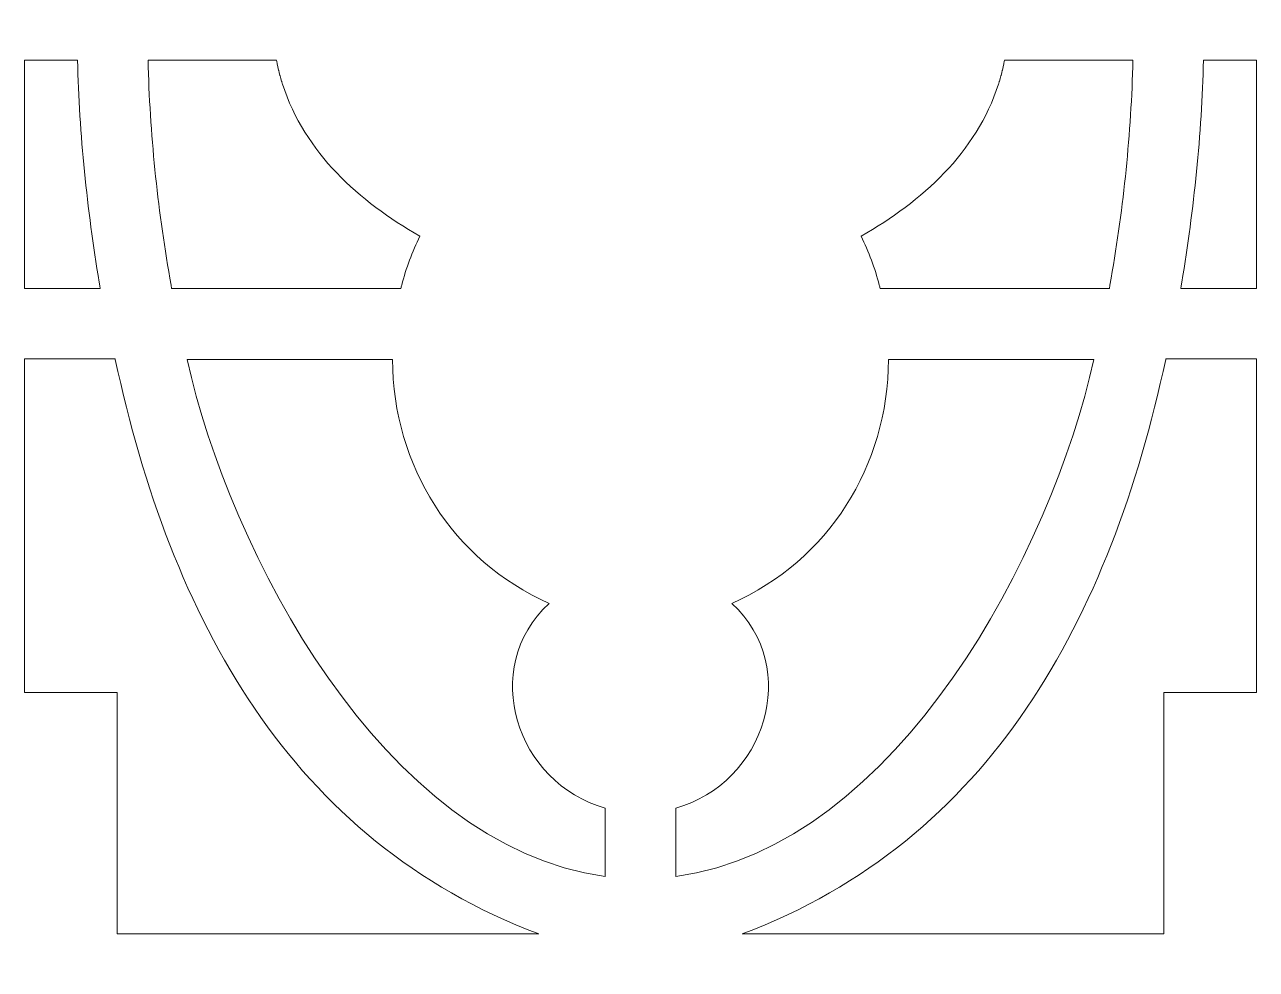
# Model space of a CAD drawing. Header units: centimetres. Extents: x -10 to 9.9, y -5 to 13.4.
# Drawn here: x 5.137 to 8.19, y -0.461 to 1.88 of the extents above; entities that cross this region are included whole.
import ezdxf

# ---------------------------------------------------------------- set-up
doc = ezdxf.new("R2010")
doc.units = ezdxf.units.CM
doc.header["$MEASUREMENT"] = 0
doc.layers.add('layer 1', color=7, linetype='Continuous')

msp = doc.modelspace()

# ---------------------------------------------------------------- linework, layer by layer
at = {"layer": 'layer 1', "color": 242, "lineweight": 9}
for points, knots in [([(0.17453, 13.44236), (0.17453, 13.44236), (0.34885, 13.44236), (0.34885, 13.44236), (0.34885, 13.44236), (0.34885, 13.44236), (9.75098, 13.44236), (9.75098, 13.44236), (9.75098, 13.44236), (9.75098, 13.44236), (9.9253, 13.44236), (9.9253, 13.44236), (9.9253, 13.44236), (9.9253, 13.44236), (9.9253, 13.26803), (9.9253, 13.26803), (9.9253, 13.26803), (9.9253, 13.26803), (9.9253, -4.82596), (9.9253, -4.82596), (9.9253, -4.82596), (9.9253, -4.82596), (9.9253, -5.00029), (9.9253, -5.00029), (9.9253, -5.00029), (9.9253, -5.00029), (9.75098, -5.00029), (9.75098, -5.00029), (9.75098, -5.00029), (9.75098, -5.00029), (0.34885, -5.00029), (0.34885, -5.00029), (0.34885, -5.00029), (0.34885, -5.00029), (0.17453, -5.00029), (0.17453, -5.00029), (0.17453, -5.00029), (0.17453, -5.00029), (0.17453, -4.82596), (0.17453, -4.82596), (0.17453, -4.82596), (0.17453, -4.82596), (0.17453, 13.26803), (0.17453, 13.26803), (0.17453, 13.26803), (0.17453, 13.26803), (0.17453, 13.44236), (0.17453, 13.44236)], [0, 0, 0, 0, 0.0769231, 0.0769231, 0.0769231, 0.0769231, 0.1538462, 0.1538462, 0.1538462, 0.1538462, 0.2307692, 0.2307692, 0.2307692, 0.2307692, 0.3076923, 0.3076923, 0.3076923, 0.3076923, 0.3846154, 0.3846154, 0.3846154, 0.3846154, 0.4615385, 0.4615385, 0.4615385, 0.4615385, 0.5384615, 0.5384615, 0.5384615, 0.5384615, 0.6153846, 0.6153846, 0.6153846, 0.6153846, 0.6923077, 0.6923077, 0.6923077, 0.6923077, 0.7692308, 0.7692308, 0.7692308, 0.7692308, 0.8461538, 0.8461538, 0.8461538, 0.8461538, 1, 1, 1, 1]), ([(5.1373, 1.22623), (5.1373, 1.22623), (5.1373, 1.79204), (5.1373, 1.79204), (5.1373, 1.79204), (5.1373, 1.79204), (5.26822, 1.79204), (5.26822, 1.79204), (5.26822, 1.79204), (5.26822, 1.79204), (5.26824, 1.79204), (5.26824, 1.79204), (5.26824, 1.79204), (5.27277, 1.60786), (5.2919, 1.42348), (5.32206, 1.24162), (5.32206, 1.24162), (5.32206, 1.24162), (5.32207, 1.24162), (5.32207, 1.24162), (5.32207, 1.24162), (5.32207, 1.24162), (5.32209, 1.24162), (5.32209, 1.24162), (5.32209, 1.24162), (5.32209, 1.24162), (5.32211, 1.2416), (5.32211, 1.2416), (5.32211, 1.2416), (5.32211, 1.2416), (5.32358, 1.2331), (5.32358, 1.2331), (5.32358, 1.2331), (5.32358, 1.2331), (5.32361, 1.23312), (5.32361, 1.23312), (5.32361, 1.23312), (5.32361, 1.23312), (5.32362, 1.23312), (5.32362, 1.23312), (5.32362, 1.23312), (5.32362, 1.23312), (5.32364, 1.23312), (5.32364, 1.23312), (5.32364, 1.23312), (5.32364, 1.23312), (5.32479, 1.22623), (5.32479, 1.22623), (5.32479, 1.22623), (5.32479, 1.22623), (5.1373, 1.22623), (5.1373, 1.22623)], [0, 0, 0, 0, 0.0714286, 0.0714286, 0.0714286, 0.0714286, 0.1428571, 0.1428571, 0.1428571, 0.1428571, 0.2142857, 0.2142857, 0.2142857, 0.2142857, 0.2857143, 0.2857143, 0.2857143, 0.2857143, 0.3571429, 0.3571429, 0.3571429, 0.3571429, 0.4285714, 0.4285714, 0.4285714, 0.4285714, 0.5, 0.5, 0.5, 0.5, 0.5714286, 0.5714286, 0.5714286, 0.5714286, 0.6428571, 0.6428571, 0.6428571, 0.6428571, 0.7142857, 0.7142857, 0.7142857, 0.7142857, 0.7857143, 0.7857143, 0.7857143, 0.7857143, 0.8571429, 0.8571429, 0.8571429, 0.8571429, 1, 1, 1, 1]), ([(6.11644, 1.35599), (5.96579, 1.44241), (5.83159, 1.56161), (5.77641, 1.73239), (5.77641, 1.73239), (5.77641, 1.73239), (5.77639, 1.73239), (5.77639, 1.73239), (5.77639, 1.73239), (5.77639, 1.73239), (5.77576, 1.73433), (5.77576, 1.73433), (5.77576, 1.73433), (5.77576, 1.73433), (5.77575, 1.73433), (5.77575, 1.73433), (5.77575, 1.73433), (5.77575, 1.73433), (5.77429, 1.73921), (5.77429, 1.73921), (5.77429, 1.73921), (5.77429, 1.73921), (5.77427, 1.73919), (5.77427, 1.73919), (5.77427, 1.73919), (5.77427, 1.73919), (5.77402, 1.74012), (5.77402, 1.74012), (5.77402, 1.74012), (5.77402, 1.74012), (5.774, 1.74012), (5.774, 1.74012), (5.774, 1.74012), (5.774, 1.74012), (5.77397, 1.74021), (5.77397, 1.74021), (5.77397, 1.74021), (5.77397, 1.74021), (5.77395, 1.74018), (5.77395, 1.74018), (5.77395, 1.74018), (5.77395, 1.74018), (5.77228, 1.74601), (5.77228, 1.74601), (5.77228, 1.74601), (5.77228, 1.74601), (5.77227, 1.74601), (5.77227, 1.74601), (5.77227, 1.74601), (5.77227, 1.74601), (5.77205, 1.74685), (5.77205, 1.74685), (5.77205, 1.74685), (5.77205, 1.74685), (5.77203, 1.74685), (5.77203, 1.74685), (5.77203, 1.74685), (5.77203, 1.74685), (5.77025, 1.75327), (5.77025, 1.75327), (5.77025, 1.75327), (5.77025, 1.75327), (5.77023, 1.75327), (5.77023, 1.75327), (5.77023, 1.75327), (5.77023, 1.75327), (5.77006, 1.75403), (5.77006, 1.75403), (5.77006, 1.75403), (5.77006, 1.75403), (5.77006, 1.75403), (5.77006, 1.75403), (5.77006, 1.75403), (5.77006, 1.75403), (5.76814, 1.76131), (5.76814, 1.76131), (5.76814, 1.76131), (5.76814, 1.76131), (5.76812, 1.76131), (5.76812, 1.76131), (5.76812, 1.76131), (5.76812, 1.76131), (5.7681, 1.76145), (5.7681, 1.76145), (5.7681, 1.76145), (5.7681, 1.76145), (5.76808, 1.76145), (5.76808, 1.76145), (5.76808, 1.76145), (5.76808, 1.76145), (5.76692, 1.76619), (5.76692, 1.76619), (5.76692, 1.76619), (5.76692, 1.76619), (5.7669, 1.76621), (5.7669, 1.76621), (5.7669, 1.76621), (5.7669, 1.76621), (5.7667, 1.76711), (5.7667, 1.76711), (5.7667, 1.76711), (5.7667, 1.76711), (5.7667, 1.76711), (5.7667, 1.76711), (5.7667, 1.76711), (5.7667, 1.76711), (5.76478, 1.77539), (5.76478, 1.77539), (5.76478, 1.77539), (5.76478, 1.77539), (5.76478, 1.77539), (5.76478, 1.77539), (5.76478, 1.77539), (5.76478, 1.77539), (5.76458, 1.77627), (5.76458, 1.77627), (5.76458, 1.77627), (5.76458, 1.77627), (5.76457, 1.77625), (5.76457, 1.77625), (5.76457, 1.77625), (5.76457, 1.77625), (5.76342, 1.78174), (5.76342, 1.78174), (5.76342, 1.78174), (5.76342, 1.78174), (5.7634, 1.78174), (5.7634, 1.78174), (5.7634, 1.78174), (5.7634, 1.78174), (5.76326, 1.78262), (5.76326, 1.78262), (5.76326, 1.78262), (5.76326, 1.78262), (5.76324, 1.78262), (5.76324, 1.78262), (5.76324, 1.78262), (5.76324, 1.78262), (5.76303, 1.78368), (5.76303, 1.78368), (5.76303, 1.78368), (5.76303, 1.78368), (5.76301, 1.78368), (5.76301, 1.78368), (5.76301, 1.78368), (5.76301, 1.78368), (5.76196, 1.78904), (5.76196, 1.78904), (5.76196, 1.78904), (5.76196, 1.78904), (5.76195, 1.78904), (5.76195, 1.78904), (5.76195, 1.78904), (5.76195, 1.78904), (5.76138, 1.79204), (5.76138, 1.79204), (5.76138, 1.79204), (5.76138, 1.79204), (5.76136, 1.79204), (5.76136, 1.79204), (5.76136, 1.79204), (5.76136, 1.79204), (5.76134, 1.79202), (5.76134, 1.79202), (5.76134, 1.79202), (5.76134, 1.79202), (5.44311, 1.79204), (5.44311, 1.79204), (5.44311, 1.79204), (5.44311, 1.79204), (5.4433, 1.78443), (5.4433, 1.78443), (5.4433, 1.78443), (5.4433, 1.78443), (5.44332, 1.78443), (5.44332, 1.78443), (5.44332, 1.78443), (5.44332, 1.78443), (5.44334, 1.78443), (5.44334, 1.78443), (5.44334, 1.78443), (5.44334, 1.78443), (5.44334, 1.7844), (5.44334, 1.7844), (5.44334, 1.7844), (5.44334, 1.7844), (5.44354, 1.77519), (5.44354, 1.77519), (5.44354, 1.77519), (5.44354, 1.77519), (5.44356, 1.77519), (5.44356, 1.77519), (5.44356, 1.77519), (5.44356, 1.77519), (5.44357, 1.77519), (5.44357, 1.77519), (5.44357, 1.77519), (5.44357, 1.77519), (5.44357, 1.77514), (5.44357, 1.77514), (5.44357, 1.77514), (5.44872, 1.5936), (5.46849, 1.41242), (5.50007, 1.23469), (5.50007, 1.23469), (5.50007, 1.23469), (5.50008, 1.23471), (5.50008, 1.23471), (5.50008, 1.23471), (5.50008, 1.23471), (5.5001, 1.23469), (5.5001, 1.23469), (5.5001, 1.23469), (5.5001, 1.23469), (5.50011, 1.23469), (5.50011, 1.23469), (5.50011, 1.23469), (5.50011, 1.23469), (5.5016, 1.22623), (5.5016, 1.22623), (5.5016, 1.22623), (5.5016, 1.22623), (5.50161, 1.22623), (5.50161, 1.22623), (5.50161, 1.22623), (5.50161, 1.22623), (5.50163, 1.22623), (5.50163, 1.22623), (5.50163, 1.22623), (5.50163, 1.22623), (5.50165, 1.22623), (5.50165, 1.22623), (5.50165, 1.22623), (5.50165, 1.22623), (6.06953, 1.22623), (6.06953, 1.22623), (6.06953, 1.22623), (6.06953, 1.22623), (6.06954, 1.22623), (6.06954, 1.22623), (6.06954, 1.22623), (6.06954, 1.22623), (6.0701, 1.22836), (6.0701, 1.22836), (6.0701, 1.22836), (6.0701, 1.22836), (6.07012, 1.22836), (6.07012, 1.22836), (6.07012, 1.22836), (6.07012, 1.22836), (6.07063, 1.23048), (6.07063, 1.23048), (6.07063, 1.23048), (6.07063, 1.23048), (6.07065, 1.2305), (6.07065, 1.2305), (6.07065, 1.2305), (6.07065, 1.2305), (6.0712, 1.23263), (6.0712, 1.23263), (6.0712, 1.23263), (6.0712, 1.23263), (6.07121, 1.23263), (6.07121, 1.23263), (6.07121, 1.23263), (6.07121, 1.23263), (6.07173, 1.23473), (6.07173, 1.23473), (6.07173, 1.23473), (6.07173, 1.23473), (6.07175, 1.23473), (6.07175, 1.23473), (6.07175, 1.23473), (6.08255, 1.27628), (6.0978, 1.31717), (6.11644, 1.35599)], [0, 0, 0, 0, 0.0142857, 0.0142857, 0.0142857, 0.0142857, 0.0285714, 0.0285714, 0.0285714, 0.0285714, 0.0428571, 0.0428571, 0.0428571, 0.0428571, 0.0571429, 0.0571429, 0.0571429, 0.0571429, 0.0714286, 0.0714286, 0.0714286, 0.0714286, 0.0857143, 0.0857143, 0.0857143, 0.0857143, 0.1, 0.1, 0.1, 0.1, 0.1142857, 0.1142857, 0.1142857, 0.1142857, 0.1285714, 0.1285714, 0.1285714, 0.1285714, 0.1428571, 0.1428571, 0.1428571, 0.1428571, 0.1571429, 0.1571429, 0.1571429, 0.1571429, 0.1714286, 0.1714286, 0.1714286, 0.1714286, 0.1857143, 0.1857143, 0.1857143, 0.1857143, 0.2, 0.2, 0.2, 0.2, 0.2142857, 0.2142857, 0.2142857, 0.2142857, 0.2285714, 0.2285714, 0.2285714, 0.2285714, 0.2428571, 0.2428571, 0.2428571, 0.2428571, 0.2571429, 0.2571429, 0.2571429, 0.2571429, 0.2714286, 0.2714286, 0.2714286, 0.2714286, 0.2857143, 0.2857143, 0.2857143, 0.2857143, 0.3, 0.3, 0.3, 0.3, 0.3142857, 0.3142857, 0.3142857, 0.3142857, 0.3285714, 0.3285714, 0.3285714, 0.3285714, 0.3428571, 0.3428571, 0.3428571, 0.3428571, 0.3571429, 0.3571429, 0.3571429, 0.3571429, 0.3714286, 0.3714286, 0.3714286, 0.3714286, 0.3857143, 0.3857143, 0.3857143, 0.3857143, 0.4, 0.4, 0.4, 0.4, 0.4142857, 0.4142857, 0.4142857, 0.4142857, 0.4285714, 0.4285714, 0.4285714, 0.4285714, 0.4428571, 0.4428571, 0.4428571, 0.4428571, 0.4571429, 0.4571429, 0.4571429, 0.4571429, 0.4714286, 0.4714286, 0.4714286, 0.4714286, 0.4857143, 0.4857143, 0.4857143, 0.4857143, 0.5, 0.5, 0.5, 0.5, 0.5142857, 0.5142857, 0.5142857, 0.5142857, 0.5285714, 0.5285714, 0.5285714, 0.5285714, 0.5428571, 0.5428571, 0.5428571, 0.5428571, 0.5571429, 0.5571429, 0.5571429, 0.5571429, 0.5714286, 0.5714286, 0.5714286, 0.5714286, 0.5857143, 0.5857143, 0.5857143, 0.5857143, 0.6, 0.6, 0.6, 0.6, 0.6142857, 0.6142857, 0.6142857, 0.6142857, 0.6285714, 0.6285714, 0.6285714, 0.6285714, 0.6428571, 0.6428571, 0.6428571, 0.6428571, 0.6571429, 0.6571429, 0.6571429, 0.6571429, 0.6714286, 0.6714286, 0.6714286, 0.6714286, 0.6857143, 0.6857143, 0.6857143, 0.6857143, 0.7, 0.7, 0.7, 0.7, 0.7142857, 0.7142857, 0.7142857, 0.7142857, 0.7285714, 0.7285714, 0.7285714, 0.7285714, 0.7428571, 0.7428571, 0.7428571, 0.7428571, 0.7571429, 0.7571429, 0.7571429, 0.7571429, 0.7714286, 0.7714286, 0.7714286, 0.7714286, 0.7857143, 0.7857143, 0.7857143, 0.7857143, 0.8, 0.8, 0.8, 0.8, 0.8142857, 0.8142857, 0.8142857, 0.8142857, 0.8285714, 0.8285714, 0.8285714, 0.8285714, 0.8428571, 0.8428571, 0.8428571, 0.8428571, 0.8571429, 0.8571429, 0.8571429, 0.8571429, 0.8714286, 0.8714286, 0.8714286, 0.8714286, 0.8857143, 0.8857143, 0.8857143, 0.8857143, 0.9, 0.9, 0.9, 0.9, 0.9142857, 0.9142857, 0.9142857, 0.9142857, 0.9285714, 0.9285714, 0.9285714, 0.9285714, 0.9428571, 0.9428571, 0.9428571, 0.9428571, 0.9571429, 0.9571429, 0.9571429, 0.9571429, 0.9714286, 0.9714286, 0.9714286, 0.9714286, 1, 1, 1, 1]), ([(7.21049, 1.35599), (7.36111, 1.44241), (7.49529, 1.56161), (7.55051, 1.73239), (7.55051, 1.73239), (7.55051, 1.73239), (7.55053, 1.73239), (7.55053, 1.73239), (7.55053, 1.73239), (7.55053, 1.73239), (7.55113, 1.73433), (7.55113, 1.73433), (7.55113, 1.73433), (7.55113, 1.73433), (7.55116, 1.73433), (7.55116, 1.73433), (7.55116, 1.73433), (7.55116, 1.73433), (7.55262, 1.73919), (7.55262, 1.73919), (7.55262, 1.73919), (7.55262, 1.73919), (7.55263, 1.73919), (7.55263, 1.73919), (7.55263, 1.73919), (7.55263, 1.73919), (7.55289, 1.74012), (7.55289, 1.74012), (7.55289, 1.74012), (7.55289, 1.74012), (7.55291, 1.7401), (7.55291, 1.7401), (7.55291, 1.7401), (7.55291, 1.7401), (7.55292, 1.74021), (7.55292, 1.74021), (7.55292, 1.74021), (7.55292, 1.74021), (7.55294, 1.74021), (7.55294, 1.74021), (7.55294, 1.74021), (7.55294, 1.74021), (7.55462, 1.74601), (7.55462, 1.74601), (7.55462, 1.74601), (7.55462, 1.74601), (7.55464, 1.74602), (7.55464, 1.74602), (7.55464, 1.74602), (7.55464, 1.74602), (7.55486, 1.74685), (7.55486, 1.74685), (7.55486, 1.74685), (7.55486, 1.74685), (7.55488, 1.74685), (7.55488, 1.74685), (7.55488, 1.74685), (7.55488, 1.74685), (7.55667, 1.75327), (7.55667, 1.75327), (7.55667, 1.75327), (7.55667, 1.75327), (7.55667, 1.75327), (7.55667, 1.75327), (7.55667, 1.75327), (7.55667, 1.75327), (7.55685, 1.75402), (7.55685, 1.75402), (7.55685, 1.75402), (7.55685, 1.75402), (7.55689, 1.75403), (7.55689, 1.75403), (7.55689, 1.75403), (7.55689, 1.75403), (7.55877, 1.76131), (7.55877, 1.76131), (7.55877, 1.76131), (7.55877, 1.76131), (7.55879, 1.76131), (7.55879, 1.76131), (7.55879, 1.76131), (7.55879, 1.76131), (7.5588, 1.76145), (7.5588, 1.76145), (7.5588, 1.76145), (7.5588, 1.76145), (7.55882, 1.76145), (7.55882, 1.76145), (7.55882, 1.76145), (7.55882, 1.76145), (7.55999, 1.76621), (7.55999, 1.76621), (7.55999, 1.76621), (7.55999, 1.76621), (7.56001, 1.76621), (7.56001, 1.76621), (7.56001, 1.76621), (7.56001, 1.76621), (7.56021, 1.76711), (7.56021, 1.76711), (7.56021, 1.76711), (7.56021, 1.76711), (7.56022, 1.76716), (7.56022, 1.76716), (7.56022, 1.76716), (7.56022, 1.76716), (7.56212, 1.77538), (7.56212, 1.77538), (7.56212, 1.77538), (7.56212, 1.77538), (7.56213, 1.77538), (7.56213, 1.77538), (7.56213, 1.77538), (7.56213, 1.77538), (7.56232, 1.77627), (7.56232, 1.77627), (7.56232, 1.77627), (7.56232, 1.77627), (7.56234, 1.77627), (7.56234, 1.77627), (7.56234, 1.77627), (7.56234, 1.77627), (7.56347, 1.78174), (7.56347, 1.78174), (7.56347, 1.78174), (7.56347, 1.78174), (7.56349, 1.78174), (7.56349, 1.78174), (7.56349, 1.78174), (7.56349, 1.78174), (7.56365, 1.78262), (7.56365, 1.78262), (7.56365, 1.78262), (7.56365, 1.78262), (7.56367, 1.78262), (7.56367, 1.78262), (7.56367, 1.78262), (7.56367, 1.78262), (7.56388, 1.78368), (7.56388, 1.78368), (7.56388, 1.78368), (7.56388, 1.78368), (7.5639, 1.78368), (7.5639, 1.78368), (7.5639, 1.78368), (7.5639, 1.78368), (7.56495, 1.78903), (7.56495, 1.78903), (7.56495, 1.78903), (7.56495, 1.78903), (7.56496, 1.78904), (7.56496, 1.78904), (7.56496, 1.78904), (7.56496, 1.78904), (7.56553, 1.79204), (7.56553, 1.79204), (7.56553, 1.79204), (7.56553, 1.79204), (7.5656, 1.79204), (7.5656, 1.79204), (7.5656, 1.79204), (7.5656, 1.79204), (7.5656, 1.79204), (7.5656, 1.79204), (7.5656, 1.79204), (7.5656, 1.79204), (7.8838, 1.79204), (7.8838, 1.79204), (7.8838, 1.79204), (7.8838, 1.79204), (7.88361, 1.78443), (7.88361, 1.78443), (7.88361, 1.78443), (7.88361, 1.78443), (7.88359, 1.78443), (7.88359, 1.78443), (7.88359, 1.78443), (7.88359, 1.78443), (7.88357, 1.78443), (7.88357, 1.78443), (7.88357, 1.78443), (7.88357, 1.78443), (7.88357, 1.78438), (7.88357, 1.78438), (7.88357, 1.78438), (7.88357, 1.78438), (7.88337, 1.77519), (7.88337, 1.77519), (7.88337, 1.77519), (7.88337, 1.77519), (7.88335, 1.7752), (7.88335, 1.7752), (7.88335, 1.7752), (7.88335, 1.7752), (7.88332, 1.77519), (7.88332, 1.77519), (7.88332, 1.77519), (7.88332, 1.77519), (7.88333, 1.77516), (7.88333, 1.77516), (7.88333, 1.77516), (7.87817, 1.59354), (7.85842, 1.41242), (7.82684, 1.23469), (7.82684, 1.23469), (7.82684, 1.23469), (7.82683, 1.23471), (7.82683, 1.23471), (7.82683, 1.23471), (7.82683, 1.23471), (7.82681, 1.23473), (7.82681, 1.23473), (7.82681, 1.23473), (7.82681, 1.23473), (7.8268, 1.23469), (7.8268, 1.23469), (7.8268, 1.23469), (7.8268, 1.23469), (7.82531, 1.22623), (7.82531, 1.22623), (7.82531, 1.22623), (7.82531, 1.22623), (7.8253, 1.22623), (7.8253, 1.22623), (7.8253, 1.22623), (7.8253, 1.22623), (7.82528, 1.22623), (7.82528, 1.22623), (7.82528, 1.22623), (7.82528, 1.22623), (7.82526, 1.22623), (7.82526, 1.22623), (7.82526, 1.22623), (7.82526, 1.22623), (7.25738, 1.22623), (7.25738, 1.22623), (7.25738, 1.22623), (7.25738, 1.22623), (7.25736, 1.22623), (7.25736, 1.22623), (7.25736, 1.22623), (7.25736, 1.22623), (7.25681, 1.22836), (7.25681, 1.22836), (7.25681, 1.22836), (7.25681, 1.22836), (7.25678, 1.22836), (7.25678, 1.22836), (7.25678, 1.22836), (7.25678, 1.22836), (7.25627, 1.2305), (7.25627, 1.2305), (7.25627, 1.2305), (7.25627, 1.2305), (7.25626, 1.2305), (7.25626, 1.2305), (7.25626, 1.2305), (7.25626, 1.2305), (7.25571, 1.23263), (7.25571, 1.23263), (7.25571, 1.23263), (7.25571, 1.23263), (7.2557, 1.23263), (7.2557, 1.23263), (7.2557, 1.23263), (7.2557, 1.23263), (7.25518, 1.23473), (7.25518, 1.23473), (7.25518, 1.23473), (7.25518, 1.23473), (7.25516, 1.23473), (7.25516, 1.23473), (7.25516, 1.23473), (7.24436, 1.2763), (7.22911, 1.31717), (7.21049, 1.35599)], [0, 0, 0, 0, 0.0142857, 0.0142857, 0.0142857, 0.0142857, 0.0285714, 0.0285714, 0.0285714, 0.0285714, 0.0428571, 0.0428571, 0.0428571, 0.0428571, 0.0571429, 0.0571429, 0.0571429, 0.0571429, 0.0714286, 0.0714286, 0.0714286, 0.0714286, 0.0857143, 0.0857143, 0.0857143, 0.0857143, 0.1, 0.1, 0.1, 0.1, 0.1142857, 0.1142857, 0.1142857, 0.1142857, 0.1285714, 0.1285714, 0.1285714, 0.1285714, 0.1428571, 0.1428571, 0.1428571, 0.1428571, 0.1571429, 0.1571429, 0.1571429, 0.1571429, 0.1714286, 0.1714286, 0.1714286, 0.1714286, 0.1857143, 0.1857143, 0.1857143, 0.1857143, 0.2, 0.2, 0.2, 0.2, 0.2142857, 0.2142857, 0.2142857, 0.2142857, 0.2285714, 0.2285714, 0.2285714, 0.2285714, 0.2428571, 0.2428571, 0.2428571, 0.2428571, 0.2571429, 0.2571429, 0.2571429, 0.2571429, 0.2714286, 0.2714286, 0.2714286, 0.2714286, 0.2857143, 0.2857143, 0.2857143, 0.2857143, 0.3, 0.3, 0.3, 0.3, 0.3142857, 0.3142857, 0.3142857, 0.3142857, 0.3285714, 0.3285714, 0.3285714, 0.3285714, 0.3428571, 0.3428571, 0.3428571, 0.3428571, 0.3571429, 0.3571429, 0.3571429, 0.3571429, 0.3714286, 0.3714286, 0.3714286, 0.3714286, 0.3857143, 0.3857143, 0.3857143, 0.3857143, 0.4, 0.4, 0.4, 0.4, 0.4142857, 0.4142857, 0.4142857, 0.4142857, 0.4285714, 0.4285714, 0.4285714, 0.4285714, 0.4428571, 0.4428571, 0.4428571, 0.4428571, 0.4571429, 0.4571429, 0.4571429, 0.4571429, 0.4714286, 0.4714286, 0.4714286, 0.4714286, 0.4857143, 0.4857143, 0.4857143, 0.4857143, 0.5, 0.5, 0.5, 0.5, 0.5142857, 0.5142857, 0.5142857, 0.5142857, 0.5285714, 0.5285714, 0.5285714, 0.5285714, 0.5428571, 0.5428571, 0.5428571, 0.5428571, 0.5571429, 0.5571429, 0.5571429, 0.5571429, 0.5714286, 0.5714286, 0.5714286, 0.5714286, 0.5857143, 0.5857143, 0.5857143, 0.5857143, 0.6, 0.6, 0.6, 0.6, 0.6142857, 0.6142857, 0.6142857, 0.6142857, 0.6285714, 0.6285714, 0.6285714, 0.6285714, 0.6428571, 0.6428571, 0.6428571, 0.6428571, 0.6571429, 0.6571429, 0.6571429, 0.6571429, 0.6714286, 0.6714286, 0.6714286, 0.6714286, 0.6857143, 0.6857143, 0.6857143, 0.6857143, 0.7, 0.7, 0.7, 0.7, 0.7142857, 0.7142857, 0.7142857, 0.7142857, 0.7285714, 0.7285714, 0.7285714, 0.7285714, 0.7428571, 0.7428571, 0.7428571, 0.7428571, 0.7571429, 0.7571429, 0.7571429, 0.7571429, 0.7714286, 0.7714286, 0.7714286, 0.7714286, 0.7857143, 0.7857143, 0.7857143, 0.7857143, 0.8, 0.8, 0.8, 0.8, 0.8142857, 0.8142857, 0.8142857, 0.8142857, 0.8285714, 0.8285714, 0.8285714, 0.8285714, 0.8428571, 0.8428571, 0.8428571, 0.8428571, 0.8571429, 0.8571429, 0.8571429, 0.8571429, 0.8714286, 0.8714286, 0.8714286, 0.8714286, 0.8857143, 0.8857143, 0.8857143, 0.8857143, 0.9, 0.9, 0.9, 0.9, 0.9142857, 0.9142857, 0.9142857, 0.9142857, 0.9285714, 0.9285714, 0.9285714, 0.9285714, 0.9428571, 0.9428571, 0.9428571, 0.9428571, 0.9571429, 0.9571429, 0.9571429, 0.9571429, 0.9714286, 0.9714286, 0.9714286, 0.9714286, 1, 1, 1, 1]), ([(8.05865, 1.79204), (8.05865, 1.79204), (8.05867, 1.79204), (8.05867, 1.79204), (8.05867, 1.79204), (8.05867, 1.79204), (8.18959, 1.79204), (8.18959, 1.79204), (8.18959, 1.79204), (8.18959, 1.79204), (8.18959, 1.77645), (8.18959, 1.77645), (8.18959, 1.77645), (8.18959, 1.77645), (8.18959, 1.75055), (8.18959, 1.75055), (8.18959, 1.75055), (8.18959, 1.75055), (8.18959, 1.72467), (8.18959, 1.72467), (8.18959, 1.72467), (8.18959, 1.72467), (8.18959, 1.69876), (8.18959, 1.69876), (8.18959, 1.69876), (8.18959, 1.69876), (8.18959, 1.6729), (8.18959, 1.6729), (8.18959, 1.6729), (8.18959, 1.6729), (8.18959, 1.64701), (8.18959, 1.64701), (8.18959, 1.64701), (8.18959, 1.64701), (8.18959, 1.6211), (8.18959, 1.6211), (8.18959, 1.6211), (8.18959, 1.6211), (8.18959, 1.5953), (8.18959, 1.5953), (8.18959, 1.5953), (8.18959, 1.5953), (8.18959, 1.56936), (8.18959, 1.56936), (8.18959, 1.56936), (8.18959, 1.56936), (8.18959, 1.54346), (8.18959, 1.54346), (8.18959, 1.54346), (8.18959, 1.54346), (8.18959, 1.51757), (8.18959, 1.51757), (8.18959, 1.51757), (8.18959, 1.51757), (8.18959, 1.49168), (8.18959, 1.49168), (8.18959, 1.49168), (8.18959, 1.49168), (8.18959, 1.46581), (8.18959, 1.46581), (8.18959, 1.46581), (8.18959, 1.46581), (8.18959, 1.4399), (8.18959, 1.4399), (8.18959, 1.4399), (8.18959, 1.4399), (8.18959, 1.41403), (8.18959, 1.41403), (8.18959, 1.41403), (8.18959, 1.41403), (8.18959, 1.38813), (8.18959, 1.38813), (8.18959, 1.38813), (8.18959, 1.38813), (8.18959, 1.36225), (8.18959, 1.36225), (8.18959, 1.36225), (8.18959, 1.36225), (8.18958, 1.33637), (8.18958, 1.33637), (8.18958, 1.33637), (8.18958, 1.33637), (8.18959, 1.31047), (8.18959, 1.31047), (8.18959, 1.31047), (8.18959, 1.31047), (8.18959, 1.28459), (8.18959, 1.28459), (8.18959, 1.28459), (8.18959, 1.28459), (8.18959, 1.2587), (8.18959, 1.2587), (8.18959, 1.2587), (8.18959, 1.2587), (8.18959, 1.23281), (8.18959, 1.23281), (8.18959, 1.23281), (8.18959, 1.23281), (8.18959, 1.22623), (8.18959, 1.22623), (8.18959, 1.22623), (8.18959, 1.22623), (8.00212, 1.22623), (8.00212, 1.22623), (8.00212, 1.22623), (8.00212, 1.22623), (8.00329, 1.23312), (8.00329, 1.23312), (8.00329, 1.23312), (8.00329, 1.23312), (8.0033, 1.23312), (8.0033, 1.23312), (8.0033, 1.23312), (8.0033, 1.23312), (8.00332, 1.2331), (8.00332, 1.2331), (8.00332, 1.2331), (8.00332, 1.2331), (8.00333, 1.2331), (8.00333, 1.2331), (8.00333, 1.2331), (8.00333, 1.2331), (8.00481, 1.24162), (8.00481, 1.24162), (8.00481, 1.24162), (8.00481, 1.24162), (8.00482, 1.24162), (8.00482, 1.24162), (8.00482, 1.24162), (8.00482, 1.24162), (8.00483, 1.24162), (8.00483, 1.24162), (8.00483, 1.24162), (8.00483, 1.24162), (8.00487, 1.24162), (8.00487, 1.24162), (8.00487, 1.24162), (8.03502, 1.4235), (8.05413, 1.60786), (8.05865, 1.79204)], [0, 0, 0, 0, 0.0277778, 0.0277778, 0.0277778, 0.0277778, 0.0555556, 0.0555556, 0.0555556, 0.0555556, 0.0833333, 0.0833333, 0.0833333, 0.0833333, 0.1111111, 0.1111111, 0.1111111, 0.1111111, 0.1388889, 0.1388889, 0.1388889, 0.1388889, 0.1666667, 0.1666667, 0.1666667, 0.1666667, 0.1944444, 0.1944444, 0.1944444, 0.1944444, 0.2222222, 0.2222222, 0.2222222, 0.2222222, 0.25, 0.25, 0.25, 0.25, 0.2777778, 0.2777778, 0.2777778, 0.2777778, 0.3055556, 0.3055556, 0.3055556, 0.3055556, 0.3333333, 0.3333333, 0.3333333, 0.3333333, 0.3611111, 0.3611111, 0.3611111, 0.3611111, 0.3888889, 0.3888889, 0.3888889, 0.3888889, 0.4166667, 0.4166667, 0.4166667, 0.4166667, 0.4444444, 0.4444444, 0.4444444, 0.4444444, 0.4722222, 0.4722222, 0.4722222, 0.4722222, 0.5, 0.5, 0.5, 0.5, 0.5277778, 0.5277778, 0.5277778, 0.5277778, 0.5555556, 0.5555556, 0.5555556, 0.5555556, 0.5833333, 0.5833333, 0.5833333, 0.5833333, 0.6111111, 0.6111111, 0.6111111, 0.6111111, 0.6388889, 0.6388889, 0.6388889, 0.6388889, 0.6666667, 0.6666667, 0.6666667, 0.6666667, 0.6944444, 0.6944444, 0.6944444, 0.6944444, 0.7222222, 0.7222222, 0.7222222, 0.7222222, 0.75, 0.75, 0.75, 0.75, 0.7777778, 0.7777778, 0.7777778, 0.7777778, 0.8055556, 0.8055556, 0.8055556, 0.8055556, 0.8333333, 0.8333333, 0.8333333, 0.8333333, 0.8611111, 0.8611111, 0.8611111, 0.8611111, 0.8888889, 0.8888889, 0.8888889, 0.8888889, 0.9166667, 0.9166667, 0.9166667, 0.9166667, 0.9444444, 0.9444444, 0.9444444, 0.9444444, 1, 1, 1, 1]), ([(5.36653, -0.37314), (5.36653, -0.37314), (5.36653, 0.22312), (5.36653, 0.22312), (5.36653, 0.22312), (5.36653, 0.22312), (5.36648, 0.22312), (5.36648, 0.22312), (5.36648, 0.22312), (5.36648, 0.22312), (5.36648, 0.22472), (5.36648, 0.22472), (5.36648, 0.22472), (5.36648, 0.22472), (5.1373, 0.22472), (5.1373, 0.22472), (5.1373, 0.22472), (5.1373, 0.22472), (5.1373, 1.05189), (5.1373, 1.05189), (5.1373, 1.05189), (5.1373, 1.05189), (5.36151, 1.05189), (5.36151, 1.05189), (5.36151, 1.05189), (5.36151, 1.05189), (5.36155, 1.05189), (5.36155, 1.05189), (5.36155, 1.05189), (5.36155, 1.05189), (5.36169, 1.05138), (5.36169, 1.05138), (5.36169, 1.05138), (5.36169, 1.05138), (5.36171, 1.05136), (5.36171, 1.05136), (5.36171, 1.05136), (5.36171, 1.05136), (5.36178, 1.05086), (5.36178, 1.05086), (5.36178, 1.05086), (5.36178, 1.05086), (5.36179, 1.05086), (5.36179, 1.05086), (5.36179, 1.05086), (5.36179, 1.05086), (5.36194, 1.05032), (5.36194, 1.05032), (5.36194, 1.05032), (5.49912, 0.41205), (5.79519, -0.14217), (6.41138, -0.37314), (6.41138, -0.37314), (6.41138, -0.37314), (5.36653, -0.37314), (5.36653, -0.37314)], [0, 0, 0, 0, 0.0666667, 0.0666667, 0.0666667, 0.0666667, 0.1333333, 0.1333333, 0.1333333, 0.1333333, 0.2, 0.2, 0.2, 0.2, 0.2666667, 0.2666667, 0.2666667, 0.2666667, 0.3333333, 0.3333333, 0.3333333, 0.3333333, 0.4, 0.4, 0.4, 0.4, 0.4666667, 0.4666667, 0.4666667, 0.4666667, 0.5333333, 0.5333333, 0.5333333, 0.5333333, 0.6, 0.6, 0.6, 0.6, 0.6666667, 0.6666667, 0.6666667, 0.6666667, 0.7333333, 0.7333333, 0.7333333, 0.7333333, 0.8, 0.8, 0.8, 0.8, 0.8666667, 0.8666667, 0.8666667, 0.8666667, 1, 1, 1, 1]), ([(5.5398, 1.05032), (5.64382, 0.57941), (6.02413, -0.15692), (6.57605, -0.23059), (6.57605, -0.23059), (6.57605, -0.23059), (6.57604, -0.06145), (6.57604, -0.06145), (6.57604, -0.06145), (6.35687, -0.00108), (6.26203, 0.28534), (6.43728, 0.44588), (6.43728, 0.44588), (6.43728, 0.44588), (6.43724, 0.44589), (6.43724, 0.44589), (6.43724, 0.44589), (6.19726, 0.55243), (6.05051, 0.78639), (6.04875, 1.05032), (6.04875, 1.05032), (6.04875, 1.05032), (5.5398, 1.05032), (5.5398, 1.05032)], [0, 0, 0, 0, 0.1428571, 0.1428571, 0.1428571, 0.1428571, 0.2857143, 0.2857143, 0.2857143, 0.2857143, 0.4285714, 0.4285714, 0.4285714, 0.4285714, 0.5714286, 0.5714286, 0.5714286, 0.5714286, 0.7142857, 0.7142857, 0.7142857, 0.7142857, 1, 1, 1, 1]), ([(7.7871, 1.05032), (7.68307, 0.57941), (7.30276, -0.15692), (6.75086, -0.23059), (6.75086, -0.23059), (6.75086, -0.23059), (6.75088, -0.06145), (6.75088, -0.06145), (6.75088, -0.06145), (6.97004, -0.00108), (7.06488, 0.28534), (6.88963, 0.44588), (6.88963, 0.44588), (6.88963, 0.44588), (6.88968, 0.44589), (6.88968, 0.44589), (6.88968, 0.44589), (7.12961, 0.55239), (7.27638, 0.78639), (7.27816, 1.05032), (7.27816, 1.05032), (7.27816, 1.05032), (7.7871, 1.05032), (7.7871, 1.05032)], [0, 0, 0, 0, 0.1428571, 0.1428571, 0.1428571, 0.1428571, 0.2857143, 0.2857143, 0.2857143, 0.2857143, 0.4285714, 0.4285714, 0.4285714, 0.4285714, 0.5714286, 0.5714286, 0.5714286, 0.5714286, 0.7142857, 0.7142857, 0.7142857, 0.7142857, 1, 1, 1, 1]), ([(8.18959, 0.22472), (8.18959, 0.22472), (8.18456, 0.22472), (8.18456, 0.22472), (8.18456, 0.22472), (8.18456, 0.22472), (8.18406, 0.22472), (8.18406, 0.22472), (8.18406, 0.22472), (8.18406, 0.22472), (8.17484, 0.22472), (8.17484, 0.22472), (8.17484, 0.22472), (8.17484, 0.22472), (8.17423, 0.22472), (8.17423, 0.22472), (8.17423, 0.22472), (8.17423, 0.22472), (8.16506, 0.22472), (8.16506, 0.22472), (8.16506, 0.22472), (8.16506, 0.22472), (8.16456, 0.22474), (8.16456, 0.22474), (8.16456, 0.22474), (8.16456, 0.22474), (8.15533, 0.22472), (8.15533, 0.22472), (8.15533, 0.22472), (8.15533, 0.22472), (8.15478, 0.22472), (8.15478, 0.22472), (8.15478, 0.22472), (8.15478, 0.22472), (8.14557, 0.22472), (8.14557, 0.22472), (8.14557, 0.22472), (8.14557, 0.22472), (8.14505, 0.22475), (8.14505, 0.22475), (8.14505, 0.22475), (8.14505, 0.22475), (8.13581, 0.22472), (8.13581, 0.22472), (8.13581, 0.22472), (8.13581, 0.22472), (8.13533, 0.22472), (8.13533, 0.22472), (8.13533, 0.22472), (8.13533, 0.22472), (8.12609, 0.22472), (8.12609, 0.22472), (8.12609, 0.22472), (8.12609, 0.22472), (8.12559, 0.22472), (8.12559, 0.22472), (8.12559, 0.22472), (8.12559, 0.22472), (8.11637, 0.22472), (8.11637, 0.22472), (8.11637, 0.22472), (8.11637, 0.22472), (8.11581, 0.22472), (8.11581, 0.22472), (8.11581, 0.22472), (8.11581, 0.22472), (8.10659, 0.22472), (8.10659, 0.22472), (8.10659, 0.22472), (8.10659, 0.22472), (8.10607, 0.22472), (8.10607, 0.22472), (8.10607, 0.22472), (8.10607, 0.22472), (8.09687, 0.2247), (8.09687, 0.2247), (8.09687, 0.2247), (8.09687, 0.2247), (8.09629, 0.22472), (8.09629, 0.22472), (8.09629, 0.22472), (8.09629, 0.22472), (8.08707, 0.22472), (8.08707, 0.22472), (8.08707, 0.22472), (8.08707, 0.22472), (8.08657, 0.22472), (8.08657, 0.22472), (8.08657, 0.22472), (8.08657, 0.22472), (8.07735, 0.22472), (8.07735, 0.22472), (8.07735, 0.22472), (8.07735, 0.22472), (8.07679, 0.22472), (8.07679, 0.22472), (8.07679, 0.22472), (8.07679, 0.22472), (8.06757, 0.22472), (8.06757, 0.22472), (8.06757, 0.22472), (8.06757, 0.22472), (8.06707, 0.22472), (8.06707, 0.22472), (8.06707, 0.22472), (8.06707, 0.22472), (8.05784, 0.22472), (8.05784, 0.22472), (8.05784, 0.22472), (8.05784, 0.22472), (8.05731, 0.22472), (8.05731, 0.22472), (8.05731, 0.22472), (8.05731, 0.22472), (8.04809, 0.22472), (8.04809, 0.22472), (8.04809, 0.22472), (8.04809, 0.22472), (8.04758, 0.22472), (8.04758, 0.22472), (8.04758, 0.22472), (8.04758, 0.22472), (8.03834, 0.22472), (8.03834, 0.22472), (8.03834, 0.22472), (8.03834, 0.22472), (8.03781, 0.22472), (8.03781, 0.22472), (8.03781, 0.22472), (8.03781, 0.22472), (8.02858, 0.22472), (8.02858, 0.22472), (8.02858, 0.22472), (8.02858, 0.22472), (8.02808, 0.2247), (8.02808, 0.2247), (8.02808, 0.2247), (8.02808, 0.2247), (8.01886, 0.22472), (8.01886, 0.22472), (8.01886, 0.22472), (8.01886, 0.22472), (8.0183, 0.22472), (8.0183, 0.22472), (8.0183, 0.22472), (8.0183, 0.22472), (8.0091, 0.22472), (8.0091, 0.22472), (8.0091, 0.22472), (8.0091, 0.22472), (8.00854, 0.22472), (8.00854, 0.22472), (8.00854, 0.22472), (8.00854, 0.22472), (7.99932, 0.22472), (7.99932, 0.22472), (7.99932, 0.22472), (7.99932, 0.22472), (7.99878, 0.22472), (7.99878, 0.22472), (7.99878, 0.22472), (7.99878, 0.22472), (7.98956, 0.22472), (7.98956, 0.22472), (7.98956, 0.22472), (7.98956, 0.22472), (7.98906, 0.22472), (7.98906, 0.22472), (7.98906, 0.22472), (7.98906, 0.22472), (7.97983, 0.22472), (7.97983, 0.22472), (7.97983, 0.22472), (7.97983, 0.22472), (7.97933, 0.22472), (7.97933, 0.22472), (7.97933, 0.22472), (7.97933, 0.22472), (7.9701, 0.22474), (7.9701, 0.22474), (7.9701, 0.22474), (7.9701, 0.22474), (7.9696, 0.22472), (7.9696, 0.22472), (7.9696, 0.22472), (7.9696, 0.22472), (7.96037, 0.22472), (7.96037, 0.22472), (7.96037, 0.22472), (7.96037, 0.22472), (7.96036, 0.22312), (7.96036, 0.22312), (7.96036, 0.22312), (7.96036, 0.22312), (7.96037, -0.37314), (7.96037, -0.37314), (7.96037, -0.37314), (7.96037, -0.37314), (6.91552, -0.37314), (6.91552, -0.37314), (6.91552, -0.37314), (7.53173, -0.14217), (7.82779, 0.41205), (7.96497, 1.05032), (7.96497, 1.05032), (7.96497, 1.05032), (7.96511, 1.05086), (7.96511, 1.05086), (7.96511, 1.05086), (7.96511, 1.05086), (7.96511, 1.05086), (7.96511, 1.05086), (7.96511, 1.05086), (7.96511, 1.05086), (7.96522, 1.05138), (7.96522, 1.05138), (7.96522, 1.05138), (7.96522, 1.05138), (7.96523, 1.05138), (7.96523, 1.05138), (7.96523, 1.05138), (7.96523, 1.05138), (7.96536, 1.05189), (7.96536, 1.05189), (7.96536, 1.05189), (7.96536, 1.05189), (7.96538, 1.05189), (7.96538, 1.05189), (7.96538, 1.05189), (7.96538, 1.05189), (8.18959, 1.05189), (8.18959, 1.05189), (8.18959, 1.05189), (8.18959, 1.05189), (8.18959, 0.22472), (8.18959, 0.22472)], [0, 0, 0, 0, 0.0166667, 0.0166667, 0.0166667, 0.0166667, 0.0333333, 0.0333333, 0.0333333, 0.0333333, 0.05, 0.05, 0.05, 0.05, 0.0666667, 0.0666667, 0.0666667, 0.0666667, 0.0833333, 0.0833333, 0.0833333, 0.0833333, 0.1, 0.1, 0.1, 0.1, 0.1166667, 0.1166667, 0.1166667, 0.1166667, 0.1333333, 0.1333333, 0.1333333, 0.1333333, 0.15, 0.15, 0.15, 0.15, 0.1666667, 0.1666667, 0.1666667, 0.1666667, 0.1833333, 0.1833333, 0.1833333, 0.1833333, 0.2, 0.2, 0.2, 0.2, 0.2166667, 0.2166667, 0.2166667, 0.2166667, 0.2333333, 0.2333333, 0.2333333, 0.2333333, 0.25, 0.25, 0.25, 0.25, 0.2666667, 0.2666667, 0.2666667, 0.2666667, 0.2833333, 0.2833333, 0.2833333, 0.2833333, 0.3, 0.3, 0.3, 0.3, 0.3166667, 0.3166667, 0.3166667, 0.3166667, 0.3333333, 0.3333333, 0.3333333, 0.3333333, 0.35, 0.35, 0.35, 0.35, 0.3666667, 0.3666667, 0.3666667, 0.3666667, 0.3833333, 0.3833333, 0.3833333, 0.3833333, 0.4, 0.4, 0.4, 0.4, 0.4166667, 0.4166667, 0.4166667, 0.4166667, 0.4333333, 0.4333333, 0.4333333, 0.4333333, 0.45, 0.45, 0.45, 0.45, 0.4666667, 0.4666667, 0.4666667, 0.4666667, 0.4833333, 0.4833333, 0.4833333, 0.4833333, 0.5, 0.5, 0.5, 0.5, 0.5166667, 0.5166667, 0.5166667, 0.5166667, 0.5333333, 0.5333333, 0.5333333, 0.5333333, 0.55, 0.55, 0.55, 0.55, 0.5666667, 0.5666667, 0.5666667, 0.5666667, 0.5833333, 0.5833333, 0.5833333, 0.5833333, 0.6, 0.6, 0.6, 0.6, 0.6166667, 0.6166667, 0.6166667, 0.6166667, 0.6333333, 0.6333333, 0.6333333, 0.6333333, 0.65, 0.65, 0.65, 0.65, 0.6666667, 0.6666667, 0.6666667, 0.6666667, 0.6833333, 0.6833333, 0.6833333, 0.6833333, 0.7, 0.7, 0.7, 0.7, 0.7166667, 0.7166667, 0.7166667, 0.7166667, 0.7333333, 0.7333333, 0.7333333, 0.7333333, 0.75, 0.75, 0.75, 0.75, 0.7666667, 0.7666667, 0.7666667, 0.7666667, 0.7833333, 0.7833333, 0.7833333, 0.7833333, 0.8, 0.8, 0.8, 0.8, 0.8166667, 0.8166667, 0.8166667, 0.8166667, 0.8333333, 0.8333333, 0.8333333, 0.8333333, 0.85, 0.85, 0.85, 0.85, 0.8666667, 0.8666667, 0.8666667, 0.8666667, 0.8833333, 0.8833333, 0.8833333, 0.8833333, 0.9, 0.9, 0.9, 0.9, 0.9166667, 0.9166667, 0.9166667, 0.9166667, 0.9333333, 0.9333333, 0.9333333, 0.9333333, 0.95, 0.95, 0.95, 0.95, 0.9666667, 0.9666667, 0.9666667, 0.9666667, 1, 1, 1, 1])]:
    msp.add_open_spline(points, degree=3, knots=knots, dxfattribs=at)

doc.saveas('drawing.dxf')
